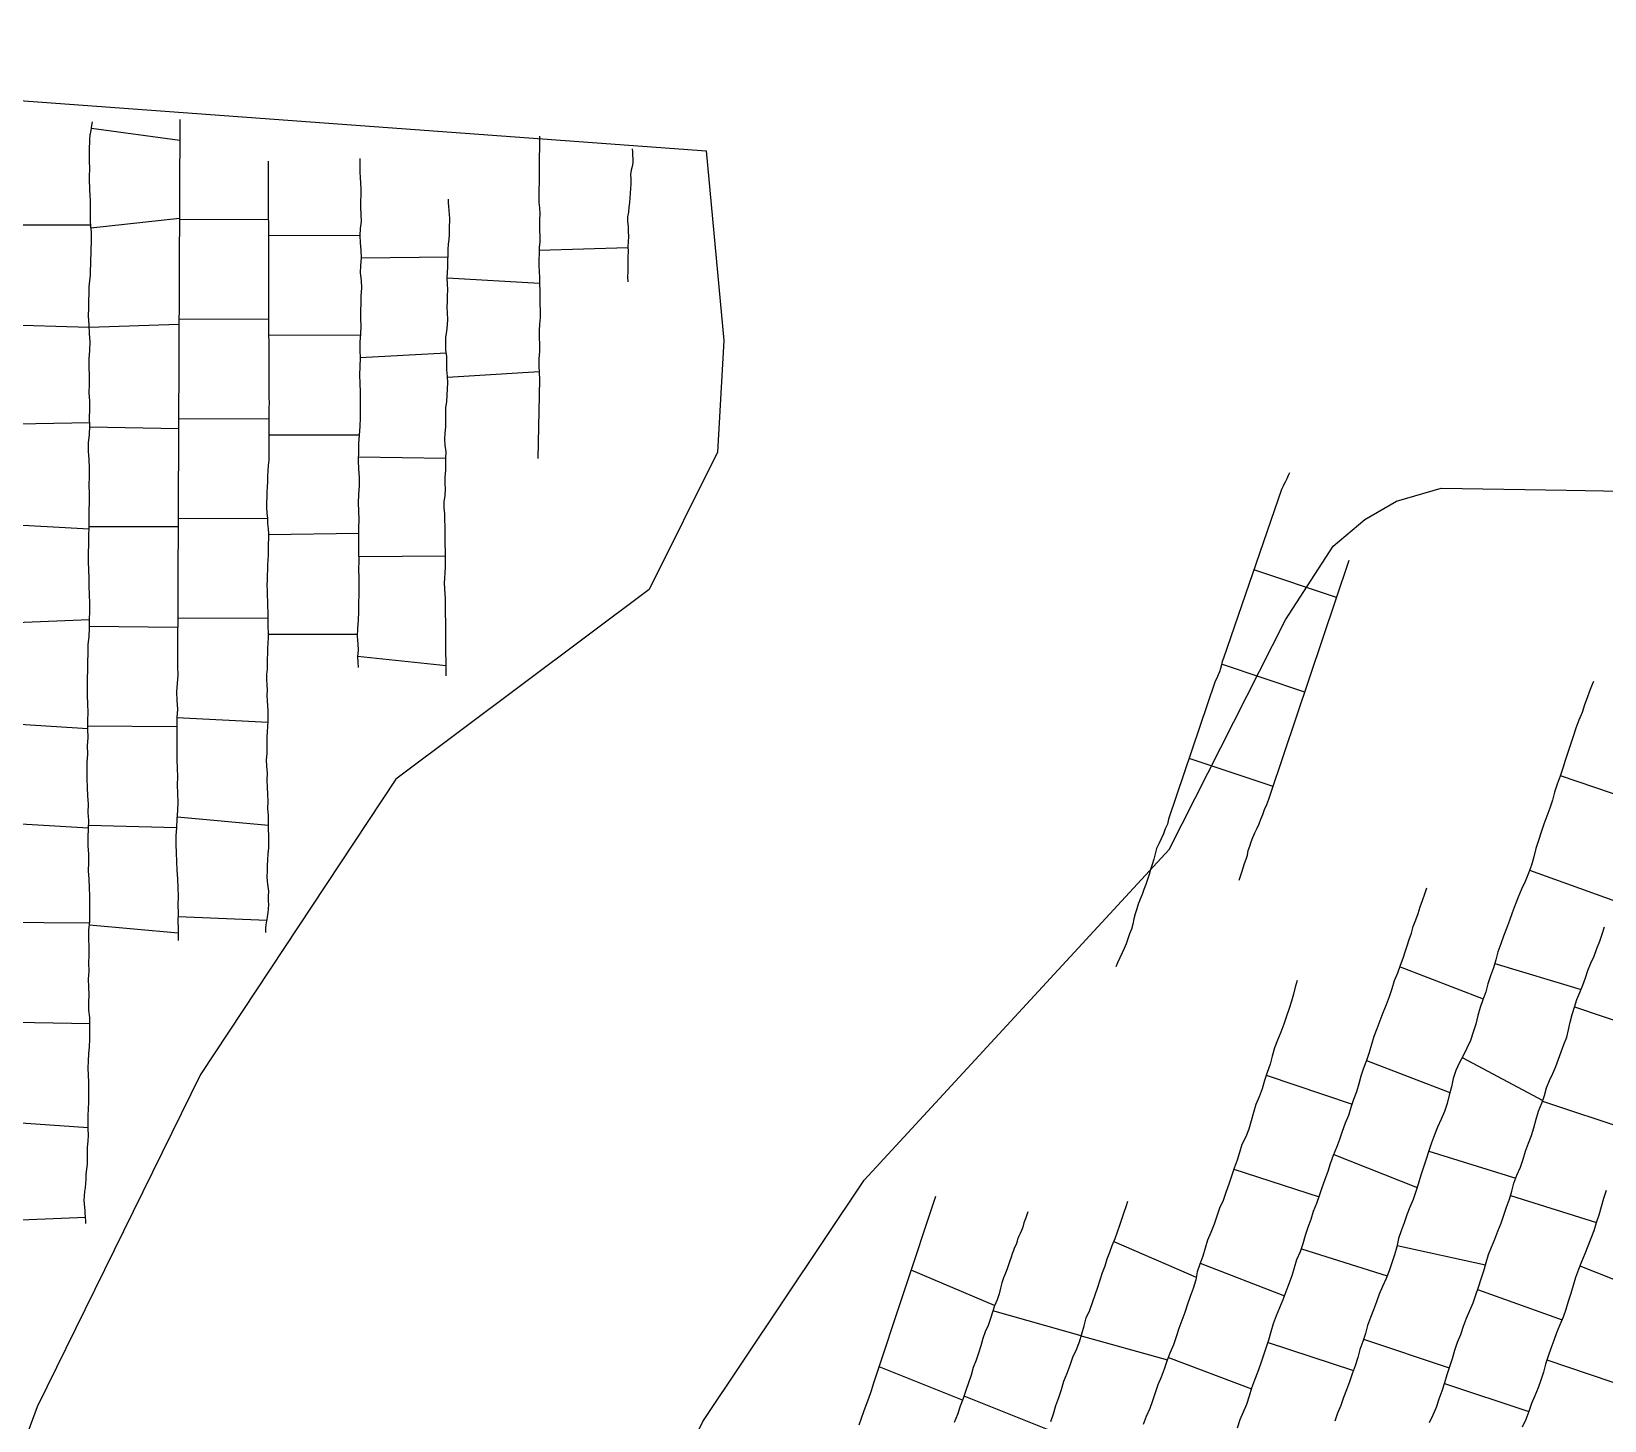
# Model space of a CAD drawing. Extents: x 703186 to 703989, y 1560402 to 1561368.
# Drawn here: x 703493.7 to 703572.6, y 1560861.4 to 1560931.1 of the extents above; entities that cross this region are included whole.
import ezdxf

# ---------------------------------------------------------------- set-up
doc = ezdxf.new("R2010")
doc.units = 0
for name, color, linetype in [('10124_2002_REAL', 30, 'Continuous'), ('AGROCAD PLL', 7, 'Continuous'), ('PANTE_2002', 7, 'Continuous')]:
    doc.layers.add(name, color=color, linetype=linetype)

msp = doc.modelspace()

# ---------------------------------------------------------------- linework, layer by layer
at = {"layer": '10124_2002_REAL'}
for points in [[(703496.4181, 1560871.3088), (703496.4141, 1560871.3847), (703496.411, 1560871.4706), (703496.4071, 1560871.5656), (703496.3999, 1560871.6734), (703496.3826, 1560871.7975), (703496.3774, 1560871.9524), (703496.3667, 1560872.1163), (703496.3512, 1560872.2879), (703496.334, 1560872.4691), (703496.3515, 1560872.6722), (703496.3706, 1560872.9043), (703496.3969, 1560873.1111), (703496.4181, 1560873.3149), (703496.433, 1560873.5432), (703496.4399, 1560873.7775), (703496.4669, 1560874.0231), (703496.4985, 1560874.277), (703496.5061, 1560874.5525), (703496.5054, 1560874.8347), (703496.5072, 1560875.1293), (703496.5387, 1560875.4335), (703496.5538, 1560875.7314), (703496.5379, 1560876.0531), (703496.5376, 1560876.3829), (703496.5384, 1560876.7197), (703496.556, 1560877.0515), (703496.5678, 1560877.3892), (703496.5609, 1560877.726), (703496.5707, 1560878.0625), (703496.5582, 1560878.4004), (703496.5483, 1560878.7443), (703496.5395, 1560879.1036), (703496.5507, 1560879.4576), (703496.5617, 1560879.8151), (703496.5947, 1560880.1719), (703496.6216, 1560880.5319), (703496.6187, 1560880.8944), (703496.6115, 1560881.2496), (703496.6085, 1560881.6353), (703496.5706, 1560882.0144), (703496.571, 1560882.3941), (703496.5763, 1560882.7766), (703496.5642, 1560883.1664), (703496.556, 1560883.562), (703496.5779, 1560883.9596), (703496.5675, 1560884.3625), (703496.591, 1560884.7629), (703496.5835, 1560885.1712), (703496.5634, 1560885.5948), (703496.5722, 1560886.0193), (703496.6103, 1560886.4485), (703496.616, 1560886.8793), (703496.612, 1560887.2941), (703496.6227, 1560887.7253), (703496.5964, 1560888.1601), (703496.5765, 1560888.573), (703496.5513, 1560888.9976), (703496.5725, 1560889.4137), (703496.571, 1560889.8234), (703496.5306, 1560890.2557), (703496.5405, 1560890.6815), (703496.5491, 1560891.1019), (703496.5595, 1560891.523), (703496.5401, 1560891.9223), (703496.5433, 1560892.346), (703496.5128, 1560892.753), (703496.4916, 1560893.1714), (703496.4904, 1560893.6054), (703496.4891, 1560894.0228), (703496.4834, 1560894.4257), (703496.5105, 1560894.8456), (703496.5049, 1560895.2634), (703496.5254, 1560895.6849), (703496.5169, 1560896.1029), (703496.52, 1560896.534), (703496.5368, 1560896.9415), (703496.5215, 1560897.3647), (703496.4975, 1560897.7885), (703496.4945, 1560898.2113), (703496.497, 1560898.6383), (703496.5194, 1560899.0573), (703496.5167, 1560899.4853), (703496.5267, 1560899.9021), (703496.5356, 1560900.3271), (703496.5757, 1560900.7445), (703496.597, 1560901.1687), (703496.6022, 1560901.583), (703496.6101, 1560902.0158), (703496.6109, 1560902.4261), (703496.5937, 1560902.8515), (703496.5817, 1560903.2683), (703496.5843, 1560903.6841), (703496.5675, 1560904.1004), (703496.5514, 1560904.5201), (703496.5415, 1560904.9534), (703496.5701, 1560905.3717), (703496.5731, 1560905.8009), (703496.5763, 1560906.2295), (703496.5762, 1560906.6447), (703496.5898, 1560907.0638), (703496.5946, 1560907.4964), (703496.5985, 1560907.9283), (703496.5886, 1560908.3452), (703496.5932, 1560908.7682), (703496.5929, 1560909.206), (703496.5768, 1560909.6218), (703496.5516, 1560910.0398), (703496.5572, 1560910.4651), (703496.6015, 1560910.8815), (703496.6087, 1560911.2973), (703496.6071, 1560911.7258), (703496.6114, 1560912.1328), (703496.6172, 1560912.5559), (703496.5892, 1560912.9779), (703496.5935, 1560913.4146), (703496.6039, 1560913.8398), (703496.5852, 1560914.2579), (703496.5752, 1560914.6722), (703496.6162, 1560915.1012), (703496.6352, 1560915.5235), (703496.5991, 1560915.9551), (703496.5844, 1560916.3875), (703496.5571, 1560916.8263), (703496.5595, 1560917.2307), (703496.5606, 1560917.607), (703496.5755, 1560917.9553), (703496.5878, 1560918.282), (703496.6143, 1560918.5976), (703496.6431, 1560918.8807), (703496.6503, 1560919.1447), (703496.6733, 1560919.4002), (703496.6719, 1560919.6622), (703496.6749, 1560919.9372), (703496.6874, 1560920.2101), (703496.7014, 1560920.4896), (703496.7024, 1560920.7564), (703496.6951, 1560921.0306), (703496.6637, 1560921.3155), (703496.6533, 1560921.5928), (703496.6516, 1560921.8577), (703496.6489, 1560922.1272), (703496.6527, 1560922.377), (703496.6417, 1560922.6202), (703496.6349, 1560922.8903), (703496.6192, 1560923.1365), (703496.6154, 1560923.339), (703496.6063, 1560923.527), (703496.5912, 1560923.7193), (703496.6069, 1560923.9228), (703496.6129, 1560924.1283), (703496.616, 1560924.3201), (703496.6005, 1560924.5156), (703496.6057, 1560924.7079), (703496.6054, 1560924.9146), (703496.5995, 1560925.1129), (703496.6077, 1560925.3126), (703496.613, 1560925.5042), (703496.622, 1560925.6932), (703496.639, 1560925.8967), (703496.6828, 1560926.1324), (703496.715, 1560926.374), (703496.7417, 1560926.5609)], [(703501.1281, 1560926.6904), (703501.0048, 1560899.2513), (703501.0235, 1560898.8156), (703500.9952, 1560898.3897), (703500.9675, 1560897.9685), (703500.9857, 1560897.5396), (703501.0055, 1560897.1124), (703500.9828, 1560896.6792), (703500.9733, 1560896.2578), (703500.9711, 1560895.8248), (703500.983, 1560895.4068), (703500.9765, 1560894.9869), (703500.9785, 1560894.5575), (703500.9991, 1560894.1384), (703501.0086, 1560893.7173), (703500.9912, 1560893.3029), (703501.0203, 1560892.8747), (703501.0288, 1560892.4418), (703501.0199, 1560892.0176), (703500.9816, 1560891.5893), (703500.9574, 1560891.17), (703500.9229, 1560890.748), (703500.9295, 1560890.3141), (703500.9402, 1560889.8923), (703500.9643, 1560889.4647), (703500.9842, 1560889.0258), (703501.0132, 1560888.5879), (703501.0347, 1560888.1466), (703501.0379, 1560887.7083), (703501.0368, 1560887.287), (703501.0444, 1560886.8699), (703501.0272, 1560886.4661), (703501.0435, 1560886.1153), (703501.039, 1560885.7959), (703501.0401, 1560885.4957)], [(703519.1579, 1560925.8429), (703519.1366, 1560922.5221), (703519.1706, 1560922.2525), (703519.1867, 1560921.9587), (703519.172, 1560921.6682), (703519.167, 1560921.39), (703519.1689, 1560921.1139), (703519.184, 1560920.8327), (703519.1777, 1560920.5434), (703519.1546, 1560920.2581), (703519.1408, 1560919.9589), (703519.1344, 1560919.6562), (703519.137, 1560919.3537), (703519.1421, 1560919.0547), (703519.1578, 1560918.7516), (703519.173, 1560918.4311), (703519.1758, 1560918.103), (703519.1748, 1560917.7741), (703519.1757, 1560917.4415), (703519.1906, 1560917.0928), (703519.203, 1560916.7545), (703519.1598, 1560916.4187), (703519.1439, 1560916.0922), (703519.15, 1560915.7571), (703519.159, 1560915.4032), (703519.1625, 1560915.0395), (703519.1353, 1560914.6861), (703519.1287, 1560914.3351), (703519.1441, 1560913.9897), (703519.1692, 1560913.6457), (703519.0795, 1560909.6864)], [(703523.8113, 1560925.2158), (703523.8252, 1560925.0638), (703523.8245, 1560924.8987), (703523.8371, 1560924.7109), (703523.8392, 1560924.513), (703523.8066, 1560924.3253), (703523.7658, 1560924.1385), (703523.7359, 1560923.9272), (703523.7408, 1560923.6986), (703523.7409, 1560923.4629), (703523.7214, 1560923.2298), (703523.7085, 1560922.9921), (703523.6907, 1560922.7613), (703523.6771, 1560922.5268), (703523.6521, 1560922.2817), (703523.6217, 1560922.0382), (703523.5765, 1560921.7996), (703523.576, 1560921.5616), (703523.6189, 1560921.3176), (703523.6164, 1560921.065), (703523.627, 1560920.8089), (703523.6173, 1560920.5525), (703523.5968, 1560920.3063), (703523.6045, 1560920.054), (703523.5984, 1560919.7992), (703523.5887, 1560919.5467), (703523.5935, 1560919.2965), (703523.5929, 1560919.0494), (703523.5767, 1560918.8021), (703523.5932, 1560918.5475)], [(703505.4375, 1560885.9023), (703505.434, 1560885.9488), (703505.4364, 1560885.9902), (703505.437, 1560886.0531), (703505.4402, 1560886.1466), (703505.4506, 1560886.2785), (703505.4795, 1560886.4086), (703505.5039, 1560886.5418), (703505.5318, 1560886.7017), (703505.559, 1560886.8866), (703505.5758, 1560887.0854), (703505.587, 1560887.2833), (703505.5834, 1560887.4935), (703505.582, 1560887.7236), (703505.5864, 1560887.9718), (703505.5638, 1560888.2124), (703505.5332, 1560888.4575), (703505.5141, 1560888.712), (703505.5254, 1560888.9837), (703505.5334, 1560889.2676), (703505.5419, 1560889.553), (703505.5658, 1560889.852), (703505.5848, 1560890.1548), (703505.5906, 1560890.474), (703505.5849, 1560890.775), (703505.5677, 1560891.0829), (703505.5763, 1560891.4238), (703505.5673, 1560891.7692), (703505.5466, 1560892.115), (703505.552, 1560892.4762), (703505.5383, 1560892.8359), (703505.5326, 1560893.19), (703505.5147, 1560893.5494), (703505.5173, 1560893.8996), (703505.4885, 1560894.2487), (703505.4708, 1560894.5719), (703505.5034, 1560894.8809), (703505.5044, 1560895.1926), (703505.5054, 1560895.4744), (703505.5058, 1560895.7194), (703505.5282, 1560895.9645), (703505.5468, 1560896.2366), (703505.5587, 1560896.506), (703505.564, 1560896.762), (703505.5563, 1560897.0203), (703505.5449, 1560897.276), (703505.5211, 1560897.5305), (703505.5068, 1560897.7983), (703505.517, 1560898.0667), (703505.5147, 1560898.3306), (703505.4923, 1560898.5891), (703505.4907, 1560898.8506), (703505.5206, 1560899.1145), (703505.5233, 1560899.3788), (703505.5285, 1560899.6367), (703505.5494, 1560899.8896), (703505.5502, 1560900.1554), (703505.554, 1560900.4205), (703505.5686, 1560900.6864), (703505.5687, 1560900.9545), (703505.5546, 1560901.2191), (703505.5584, 1560901.4778), (703505.5649, 1560901.7391), (703505.5546, 1560901.994), (703505.55, 1560902.2592), (703505.5424, 1560902.5278), (703505.5278, 1560902.7931), (703505.5182, 1560903.0583), (703505.5101, 1560903.3259), (703505.5326, 1560903.5798), (703505.5313, 1560903.8297), (703505.5458, 1560904.0894), (703505.5486, 1560904.3397), (703505.5521, 1560904.5831), (703505.5723, 1560904.853), (703505.5806, 1560905.1245), (703505.5776, 1560905.3902), (703505.5931, 1560905.6466), (703505.5897, 1560905.8927), (703505.5689, 1560906.1453), (703505.5437, 1560906.4162), (703505.5367, 1560906.6777), (703505.5138, 1560906.9425), (703505.4873, 1560907.2127), (703505.4889, 1560907.4846), (703505.5017, 1560907.7359), (703505.5077, 1560907.9928), (703505.5313, 1560908.2548), (703505.543, 1560908.5166), (703505.5442, 1560908.7855), (703505.5596, 1560909.0627), (703505.5789, 1560909.3268), (703505.6017, 1560909.5951), (703505.61, 1560909.8544), (703505.6064, 1560910.1223), (703505.6103, 1560910.3693), (703505.6043, 1560910.6337), (703505.6043, 1560910.8951), (703505.6091, 1560911.1642), (703505.6153, 1560911.4193), (703505.6134, 1560911.673), (703505.6015, 1560911.9366), (703505.6044, 1560912.2114), (703505.6185, 1560912.4787), (703505.6102, 1560912.7381), (703505.5677, 1560924.6012)], [(703510.1501, 1560924.7336), (703510.1592, 1560924.5549), (703510.15, 1560924.3001), (703510.155, 1560924.0409), (703510.1767, 1560923.773), (703510.1931, 1560923.4865), (703510.2054, 1560923.1983), (703510.2001, 1560922.8944), (703510.1819, 1560922.5821), (703510.1947, 1560922.2618), (703510.2086, 1560921.9194), (703510.2142, 1560921.5693), (703510.1798, 1560921.218), (703510.1495, 1560920.8573), (703510.1666, 1560920.4977), (703510.2125, 1560920.1228), (703510.2165, 1560919.7402), (703510.1845, 1560919.3674), (703510.1684, 1560918.9922), (703510.2234, 1560918.608), (703510.2344, 1560918.2231), (703510.2053, 1560917.8428), (703510.203, 1560917.4654), (703510.1921, 1560917.094), (703510.1868, 1560916.7087), (703510.2043, 1560916.3179), (703510.1964, 1560915.9268), (703510.1584, 1560915.5211), (703510.1581, 1560915.1191), (703510.1788, 1560914.7097), (703510.1609, 1560914.2988), (703510.1441, 1560913.8796), (703510.1617, 1560913.4446), (703510.178, 1560913.017), (703510.1747, 1560912.592), (703510.177, 1560912.1473), (703510.18, 1560911.722), (703510.1601, 1560911.2861), (703510.1258, 1560910.8568), (703510.089, 1560910.4394), (703510.0834, 1560910.0113), (703510.0781, 1560909.5819), (703510.0814, 1560909.1532), (703510.1161, 1560908.7283), (703510.1154, 1560908.3138), (703510.0921, 1560907.872), (703510.0716, 1560907.4508), (703510.0813, 1560907.0432), (703510.1019, 1560906.6267), (703510.0935, 1560906.2073), (703510.09, 1560905.7965), (703510.0957, 1560905.3779), (703510.096, 1560904.967), (703510.0987, 1560904.5391), (703510.0967, 1560904.1157), (703510.1097, 1560903.6928), (703510.0999, 1560903.2802), (703510.097, 1560902.8577), (703510.089, 1560902.4176), (703510.0855, 1560901.9952), (703510.0712, 1560901.5708), (703510.0357, 1560901.1465), (703510.0196, 1560900.7552), (703510.0598, 1560900.3853), (703510.0761, 1560900.0586), (703510.0433, 1560899.7531), (703510.0578, 1560899.465), (703510.0654, 1560899.1981)], [(703514.4877, 1560898.7714), (703514.4515, 1560902.6445), (703514.4417, 1560902.8898), (703514.4171, 1560903.1466), (703514.4076, 1560903.4174), (703514.4165, 1560903.6797), (703514.4293, 1560903.9427), (703514.4442, 1560904.2209), (703514.4454, 1560904.5103), (703514.4509, 1560904.7895), (703514.4489, 1560905.0695), (703514.4403, 1560905.3466), (703514.435, 1560905.64), (703514.4375, 1560905.9505), (703514.4329, 1560906.2809), (703514.4217, 1560906.584), (703514.4105, 1560906.8952), (703514.3899, 1560907.2001), (703514.3916, 1560907.4996), (703514.4309, 1560907.8214), (703514.4498, 1560908.1322), (703514.4398, 1560908.4393), (703514.4412, 1560908.7582), (703514.4666, 1560909.0695), (703514.467, 1560909.3874), (703514.4754, 1560909.6945), (703514.4809, 1560910.0153), (703514.4412, 1560910.344), (703514.4162, 1560910.6428), (703514.4366, 1560910.946), (703514.471, 1560911.2642), (703514.4744, 1560911.5734), (703514.4642, 1560911.8923), (703514.4728, 1560912.2242), (703514.511, 1560912.5358), (703514.5355, 1560912.8525), (703514.555, 1560913.1767), (703514.5633, 1560913.4899), (703514.544, 1560913.7977), (703514.5196, 1560914.1316), (703514.5139, 1560914.465), (703514.5142, 1560914.795), (703514.4748, 1560915.1178), (703514.4597, 1560915.4406), (703514.4742, 1560915.756), (703514.525, 1560916.0741), (703514.5445, 1560916.3814), (703514.5728, 1560916.6741), (703514.5472, 1560916.9659), (703514.5339, 1560917.2622), (703514.5432, 1560917.5533), (703514.5454, 1560917.8371), (703514.563, 1560918.1328), (703514.5472, 1560918.4322), (703514.5377, 1560918.7202), (703514.5537, 1560919.0066), (703514.5678, 1560919.2949), (703514.5754, 1560919.5889), (703514.5904, 1560919.8928), (703514.5848, 1560920.167), (703514.5962, 1560920.4264), (703514.6323, 1560920.6619), (703514.6493, 1560920.9113), (703514.6497, 1560921.1582), (703514.6533, 1560921.3627), (703514.6607, 1560921.5458), (703514.6635, 1560921.7243), (703514.6484, 1560921.9103), (703514.6282, 1560922.1132), (703514.6131, 1560922.3238), (703514.6079, 1560922.5105), (703514.6047, 1560922.6815)], [(703556.7688, 1560908.9526), (703556.7376, 1560908.8948), (703556.709, 1560908.82), (703556.6765, 1560908.7505), (703556.6428, 1560908.6665), (703556.6003, 1560908.5927), (703556.5621, 1560908.4913), (703556.4965, 1560908.3773), (703556.443, 1560908.2524), (703556.378, 1560908.1167), (703553.4639, 1560899.6566), (703553.3985, 1560899.5002), (703553.3574, 1560899.3229), (703553.3089, 1560899.1507), (703553.2583, 1560898.9814), (703553.1987, 1560898.8256), (703553.1266, 1560898.6671), (703553.0547, 1560898.5026), (703550.7122, 1560891.5853), (703550.6524, 1560891.3415), (703550.5375, 1560891.1067), (703550.4513, 1560890.8509), (703550.3379, 1560890.6024), (703550.2178, 1560890.3488), (703550.1075, 1560890.1077), (703550.0411, 1560889.8483), (703549.9736, 1560889.5858), (703549.8956, 1560889.3212), (703549.7979, 1560889.0644), (703549.732, 1560888.8114), (703549.6455, 1560888.5666), (703549.5652, 1560888.3104), (703549.4771, 1560888.0545), (703549.3874, 1560887.8145), (703549.2804, 1560887.5716), (703549.19, 1560887.329), (703549.1189, 1560887.084), (703549.0428, 1560886.8382), (703548.9615, 1560886.5831), (703548.9115, 1560886.3253), (703548.8554, 1560886.0746), (703548.7575, 1560885.8314), (703548.6653, 1560885.5789), (703548.5866, 1560885.3308), (703548.4771, 1560885.0951), (703548.3756, 1560884.8787), (703548.2671, 1560884.63), (703548.1497, 1560884.387), (703548.0647, 1560884.1731)], [(703554.2518, 1560888.5304), (703554.3107, 1560888.7237), (703554.3784, 1560888.932), (703554.444, 1560889.1411), (703554.5139, 1560889.3677), (703554.5932, 1560889.583), (703554.6646, 1560889.788), (703554.7064, 1560890.0143), (703554.7859, 1560890.2363), (703554.8534, 1560890.4469), (703554.9404, 1560890.6752), (703555.0328, 1560890.9071), (703555.1529, 1560891.1313), (703555.2514, 1560891.3571), (703555.3323, 1560891.5932), (703555.4351, 1560891.8293), (703555.5285, 1560892.0667), (703555.6353, 1560892.3183), (703555.7395, 1560892.5824), (703555.8292, 1560892.847), (703559.7608, 1560904.5779)], [(703572.0143, 1560898.4903), (703571.9456, 1560898.3371), (703571.8138, 1560898.0122), (703571.694, 1560897.6781), (703571.5748, 1560897.3157), (703571.4437, 1560896.9346), (703571.2756, 1560896.5455), (703571.1244, 1560896.1481), (703571.0025, 1560895.7387), (703570.8585, 1560895.3321), (703570.7362, 1560894.9353), (703570.6014, 1560894.535), (703570.4778, 1560894.1433), (703570.3419, 1560893.744), (703570.2026, 1560893.3411), (703570.0668, 1560892.9462), (703569.9621, 1560892.5379), (703569.8343, 1560892.1367), (703569.6782, 1560891.7392), (703569.5331, 1560891.3357), (703569.3994, 1560890.9298), (703569.2523, 1560890.5219), (703569.1345, 1560890.1081), (703569.0279, 1560889.6912), (703568.9017, 1560889.2826), (703568.7548, 1560888.8728), (703568.5924, 1560888.4689), (703568.4118, 1560888.0798), (703568.2383, 1560887.6824), (703568.0931, 1560887.2937), (703567.9386, 1560886.8919), (703567.803, 1560886.4966), (703567.6575, 1560886.109), (703567.5076, 1560885.7177), (703567.3647, 1560885.33), (703567.2242, 1560884.9368), (703567.1264, 1560884.5336), (703567.0056, 1560884.13), (703566.853, 1560883.7313), (703566.721, 1560883.3272), (703566.6125, 1560882.9236), (703566.4662, 1560882.5193), (703566.3327, 1560882.1421), (703566.2113, 1560881.7317), (703566.121, 1560881.3076), (703565.9776, 1560880.898), (703565.8489, 1560880.4869), (703565.6697, 1560880.0981), (703565.4846, 1560879.723), (703565.2859, 1560879.3526), (703565.1162, 1560878.9791), (703564.9751, 1560878.5809), (703564.8931, 1560878.1631), (703564.7849, 1560877.7448), (703564.687, 1560877.3288), (703564.5411, 1560876.9281), (703564.3712, 1560876.5341), (703564.1914, 1560876.1445), (703564.0462, 1560875.7508), (703563.8914, 1560875.3474), (703563.7617, 1560874.9427), (703563.6332, 1560874.5298), (703563.4946, 1560874.1283), (703563.3667, 1560873.7284), (703563.2415, 1560873.3212), (703563.1137, 1560872.9159), (703562.971, 1560872.516), (703562.8145, 1560872.1246), (703562.6587, 1560871.7335), (703562.5265, 1560871.3342), (703562.3715, 1560870.9422), (703562.2475, 1560870.548), (703562.1565, 1560870.1308), (703562.0324, 1560869.7269), (703561.913, 1560869.3307), (703561.7791, 1560868.9339), (703561.6198, 1560868.5493), (703561.4454, 1560868.151), (703561.2661, 1560867.7661), (703561.13, 1560867.3745), (703560.9931, 1560866.9713), (703560.8318, 1560866.5895), (703560.6796, 1560866.1909), (703560.5767, 1560865.7839), (703560.4432, 1560865.3825), (703560.3068, 1560864.9772), (703560.1926, 1560864.5826), (703560.0609, 1560864.1691), (703559.9172, 1560863.7686), (703559.7796, 1560863.369), (703559.637, 1560862.9674), (703559.4897, 1560862.5762), (703559.3481, 1560862.1831), (703559.1873, 1560861.7909), (703559.0509, 1560861.3872)], [(703554.1626, 1560861.0541), (703554.3046, 1560861.4738), (703554.4674, 1560861.8622), (703554.6426, 1560862.2462), (703554.7632, 1560862.6606), (703554.88, 1560863.0683), (703555.0437, 1560863.4614), (703555.1897, 1560863.8498), (703555.3285, 1560864.259), (703555.4739, 1560864.6672), (703555.612, 1560865.0639), (703555.7439, 1560865.4689), (703555.8601, 1560865.8834), (703555.9726, 1560866.2879), (703556.1301, 1560866.6829), (703556.2969, 1560867.092), (703556.4504, 1560867.4876), (703556.5988, 1560867.8956), (703556.7539, 1560868.2962), (703556.8998, 1560868.6937), (703557.0184, 1560869.1022), (703557.1491, 1560869.5062), (703557.3294, 1560869.8992), (703557.4584, 1560870.307), (703557.5761, 1560870.7149), (703557.7065, 1560871.1229), (703557.8532, 1560871.5176), (703557.9834, 1560871.9194), (703558.1454, 1560872.3231), (703558.285, 1560872.7117), (703558.4157, 1560873.1187), (703558.5587, 1560873.5299), (703558.7048, 1560873.9272), (703558.8298, 1560874.318), (703558.9849, 1560874.7297), (703559.1465, 1560875.1401), (703559.2989, 1560875.535), (703559.4259, 1560875.9384), (703559.5893, 1560876.3472), (703559.749, 1560876.7479), (703559.8736, 1560877.1488), (703560.0077, 1560877.5362), (703560.1453, 1560877.9295), (703560.2619, 1560878.3263), (703560.3709, 1560878.7172), (703560.4962, 1560879.1135), (703560.6456, 1560879.5013), (703560.782, 1560879.9), (703560.9049, 1560880.3084), (703561.024, 1560880.7064), (703561.1783, 1560881.0954), (703561.3283, 1560881.482), (703561.471, 1560881.8876), (703561.6337, 1560882.2899), (703561.7832, 1560882.6906), (703561.9193, 1560883.0915), (703562.0469, 1560883.4982), (703562.1985, 1560883.882), (703562.3463, 1560884.2641), (703562.4721, 1560884.6189), (703562.5723, 1560884.9367), (703562.6781, 1560885.2376), (703562.7806, 1560885.5547), (703562.8889, 1560885.8773), (703562.9807, 1560886.2106), (703563.1055, 1560886.5339), (703563.2229, 1560886.8627), (703563.3281, 1560887.1952), (703563.4509, 1560887.5146), (703563.5611, 1560887.85), (703563.6671, 1560888.1352)], [(703563.7946, 1560861.324), (703563.9791, 1560861.7042), (703564.1372, 1560862.0945), (703564.2709, 1560862.5057), (703564.422, 1560862.9104), (703564.562, 1560863.3268), (703564.6798, 1560863.7336), (703564.8071, 1560864.1393), (703564.944, 1560864.5381), (703565.0693, 1560864.9457), (703565.2004, 1560865.3517), (703565.37, 1560865.7462), (703565.5042, 1560866.1512), (703565.6562, 1560866.5604), (703565.813, 1560866.9478), (703565.9769, 1560867.326), (703566.1108, 1560867.725), (703566.2518, 1560868.1179), (703566.3915, 1560868.5264), (703566.5124, 1560868.9364), (703566.6379, 1560869.3438), (703566.7588, 1560869.7506), (703566.8995, 1560870.1265), (703567.0627, 1560870.5184), (703567.2251, 1560870.9147), (703567.3857, 1560871.3163), (703567.5234, 1560871.7212), (703567.6602, 1560872.118), (703567.7976, 1560872.5249), (703567.9254, 1560872.9276), (703568.022, 1560873.3335), (703568.177, 1560873.7356), (703568.3518, 1560874.1315), (703568.486, 1560874.5259), (703568.6147, 1560874.9263), (703568.7584, 1560875.3376), (703568.9024, 1560875.7255), (703569.0301, 1560876.111), (703569.1448, 1560876.5312), (703569.2668, 1560876.9348), (703569.426, 1560877.3349), (703569.5556, 1560877.7247), (703569.6541, 1560878.1094), (703569.8052, 1560878.4748), (703569.9791, 1560878.8248), (703570.1239, 1560879.1786), (703570.2553, 1560879.5473), (703570.3933, 1560879.9134), (703570.5306, 1560880.2834), (703570.6777, 1560880.6485), (703570.7634, 1560881.0208), (703570.852, 1560881.4073), (703570.951, 1560881.7845), (703571.0576, 1560882.1623), (703571.1856, 1560882.5429), (703571.3322, 1560882.8984), (703571.4753, 1560883.2565), (703571.6136, 1560883.6309), (703571.738, 1560884.0016), (703571.8849, 1560884.3675), (703572.051, 1560884.7233), (703572.1871, 1560885.0962), (703572.3347, 1560885.4608), (703572.4557, 1560885.8172), (703572.5746, 1560886.1949)], [(703557.1622, 1560883.4889), (703557.0601, 1560883.1646), (703556.967, 1560882.8135), (703556.8769, 1560882.4545), (703556.7633, 1560882.0878), (703556.6272, 1560881.7022), (703556.4914, 1560881.305), (703556.3386, 1560880.9015), (703556.1791, 1560880.5097), (703556.0252, 1560880.1106), (703555.9116, 1560879.7023), (703555.7961, 1560879.2935), (703555.6516, 1560878.8802), (703555.5173, 1560878.4818), (703555.401, 1560878.0656), (703555.2467, 1560877.6612), (703555.0901, 1560877.2726), (703554.9639, 1560876.873), (703554.8555, 1560876.4601), (703554.7329, 1560876.041), (703554.5763, 1560875.652), (703554.3851, 1560875.2757), (703554.2733, 1560874.8669), (703554.1509, 1560874.4743), (703554.0003, 1560874.0816), (703553.87, 1560873.679), (703553.7363, 1560873.2716), (703553.5857, 1560872.8611), (703553.4508, 1560872.4641), (703553.2708, 1560872.0692), (703553.1333, 1560871.6679), (703552.9969, 1560871.2654), (703552.8367, 1560870.8572), (703552.6682, 1560870.4692), (703552.5441, 1560870.0676), (703552.4279, 1560869.6687), (703552.2733, 1560869.273), (703552.1419, 1560868.8884), (703552.0812, 1560868.4724), (703551.9454, 1560868.0526), (703551.787, 1560867.6518), (703551.66, 1560867.2556), (703551.5194, 1560866.8418), (703551.3786, 1560866.438), (703551.2263, 1560866.036), (703551.0954, 1560865.6256), (703550.9576, 1560865.2126), (703550.7812, 1560864.8065), (703550.6282, 1560864.4022), (703550.4861, 1560864.0012), (703550.3349, 1560863.5993), (703550.1772, 1560863.2073), (703550.0449, 1560862.8081), (703549.9, 1560862.4171), (703549.7705, 1560862.0191), (703549.5834, 1560861.6222), (703549.4277, 1560861.2258)], [(703572.6496, 1560872.9615), (703572.5263, 1560872.5516), (703572.3978, 1560872.1404), (703572.2861, 1560871.7288), (703572.1594, 1560871.3344), (703572.0359, 1560870.9447), (703571.8867, 1560870.5559), (703571.7346, 1560870.1708), (703571.5798, 1560869.7814), (703571.4245, 1560869.3897), (703571.2691, 1560868.9987), (703571.1207, 1560868.6051), (703571.0033, 1560868.2002), (703570.8807, 1560867.796), (703570.7424, 1560867.3928), (703570.6231, 1560866.9913), (703570.501, 1560866.5999), (703570.3335, 1560866.2146), (703570.169, 1560865.8266), (703570.0356, 1560865.4389), (703569.8843, 1560865.0357), (703569.7448, 1560864.6483), (703569.6101, 1560864.2519), (703569.5038, 1560863.8508), (703569.3725, 1560863.4555), (703569.2427, 1560863.0556), (703569.0832, 1560862.6598), (703568.9133, 1560862.2715), (703568.7721, 1560861.8734), (703568.6222, 1560861.4816), (703568.4431, 1560861.0956)], [(703535.1982, 1560861.2026), (703535.3035, 1560861.535), (703535.422, 1560861.8705), (703535.5538, 1560862.1944), (703535.6719, 1560862.5524), (703535.8092, 1560862.9302), (703535.9299, 1560863.3176), (703539.0382, 1560872.6745)], [(703544.8002, 1560861.3667), (703544.9369, 1560861.7665), (703545.0575, 1560862.178), (703545.209, 1560862.5782), (703545.3475, 1560862.9858), (703545.4658, 1560863.3924), (703545.6245, 1560863.796), (703545.7724, 1560864.1933), (703545.9115, 1560864.5958), (703546.0909, 1560864.9859), (703546.2392, 1560865.3668), (703546.3552, 1560865.7787), (703546.4737, 1560866.1792), (703546.5812, 1560866.5787), (703546.7534, 1560866.9621), (703546.8976, 1560867.3499), (703547.0366, 1560867.7324), (703547.1615, 1560868.1136), (703547.2756, 1560868.4848), (703547.4023, 1560868.8464), (703547.5312, 1560869.1895), (703547.6249, 1560869.535), (703547.7616, 1560869.8726), (703547.8832, 1560870.2091), (703548.0301, 1560870.5489), (703548.1462, 1560870.8938), (703548.2669, 1560871.2282), (703548.3798, 1560871.5697), (703548.4842, 1560871.8771), (703548.5891, 1560872.1569), (703548.6677, 1560872.4197)], [(703543.6469, 1560871.8884), (703543.5504, 1560871.5824), (703543.4441, 1560871.3409), (703543.3969, 1560871.1301), (703543.3405, 1560870.9515), (703543.2667, 1560870.7984), (703543.2078, 1560870.6741), (703543.1688, 1560870.5795), (703543.1324, 1560870.5129), (703543.1096, 1560870.4191), (703543.0782, 1560870.3073), (703543.0293, 1560870.1863), (703542.9731, 1560870.074), (703542.9332, 1560869.9531), (703542.8734, 1560869.7897), (703542.8104, 1560869.6182), (703542.7533, 1560869.4294), (703542.685, 1560869.2329), (703542.6105, 1560869.0284), (703542.5332, 1560868.8107), (703542.4314, 1560868.5823), (703542.3565, 1560868.3297), (703542.2875, 1560868.0638), (703542.2152, 1560867.7722), (703542.1108, 1560867.4777), (703541.9805, 1560867.1713), (703541.8751, 1560866.861), (703541.7732, 1560866.5346), (703541.6551, 1560866.194), (703541.514, 1560865.8666), (703541.3877, 1560865.5322), (703541.2942, 1560865.1706), (703541.1751, 1560864.8053), (703541.0585, 1560864.4457), (703540.9179, 1560864.0787), (703540.8029, 1560863.7006), (703540.6775, 1560863.3168), (703540.5505, 1560862.9225), (703540.4164, 1560862.5351), (703540.2595, 1560862.1392), (703540.1213, 1560861.7325), (703539.9561, 1560861.3299)]]:
    msp.add_lwpolyline(points, dxfattribs=at)
at = {"layer": 'AGROCAD PLL', "color": 3, "true_color": 0x00ff00}
for points in [[(703496.6973, 1560926.2415), (703501.1234, 1560925.6516)], [(703496.6708, 1560921.2514), (703501.1059, 1560921.7402)], [(703501.1056, 1560921.6905), (703505.5782, 1560921.6704)], [(703523.5988, 1560920.2409), (703519.1475, 1560920.1051)], [(703492.127, 1560916.401), (703496.5884, 1560916.2705)], [(703496.5888, 1560916.2587), (703501.0819, 1560916.4114)], [(703501.0832, 1560916.6905), (703505.5961, 1560916.6702)], [(703492.0937, 1560911.4045), (703496.608, 1560911.4858)], [(703496.6081, 1560911.2644), (703501.0584, 1560911.1874)], [(703505.6043, 1560910.8585), (703510.1259, 1560910.8585)], [(703505.6043, 1560910.8585), (703510.126, 1560910.8585)], [(703492.0334, 1560906.4076), (703496.5757, 1560906.1534)], [(703496.5763, 1560906.2684), (703501.0363, 1560906.2694)], [(703501.0382, 1560906.6906), (703505.5369, 1560906.6704)], [(703501.0382, 1560906.6906), (703505.5373, 1560906.6704)], [(703505.5901, 1560905.867), (703510.0911, 1560905.9292)], [(703492.0646, 1560901.411), (703496.6027, 1560901.6095)], [(703501.0158, 1560901.6907), (703505.5632, 1560901.6702)], [(703505.5687, 1560900.8714), (703510.0243, 1560900.8697)], [(703510.0449, 1560899.7678), (703514.4828, 1560899.2914)], [(703492.0298, 1560896.4143), (703496.5171, 1560896.1273)], [(703496.5181, 1560896.2754), (703500.973, 1560896.2433)], [(703496.5181, 1560896.2754), (703500.9732, 1560896.2433)], [(703570.3534, 1560893.7778), (703574.6285, 1560892.3227)], [(703492.0226, 1560891.417), (703496.5504, 1560891.1558)], [(703496.5958, 1560886.2847), (703501.0403, 1560885.8901)], [(703501.0373, 1560886.7037), (703505.4987, 1560886.5137)], [(703562.3163, 1560884.1867), (703566.4859, 1560882.5738)], [(703567.0697, 1560884.3443), (703571.3929, 1560883.0503)], [(703560.6373, 1560879.4799), (703564.8172, 1560877.8696)], [(703558.997, 1560874.7604), (703563.1764, 1560873.1147)], [(703553.9814, 1560874.0232), (703558.2588, 1560872.6389)], [(703567.8581, 1560872.7155), (703572.1641, 1560871.3489)], [(703567.8581, 1560872.7155), (703572.164, 1560871.3489)], [(703491.9194, 1560871.4389), (703496.4028, 1560871.6301)], [(703547.9645, 1560870.3971), (703552.1011, 1560868.6088)], [(703547.9645, 1560870.3971), (703552.1011, 1560868.6088)], [(703557.372, 1560870.0339), (703561.6714, 1560868.6739)], [(703562.1722, 1560870.2026), (703566.6046, 1560869.2358)], [(703541.9862, 1560867.1847), (703537.8052, 1560868.9627)], [(703552.2924, 1560869.3219), (703556.5172, 1560867.6713)], [(703571.3405, 1560869.1783), (703575.5117, 1560867.5205)], [(703566.209, 1560867.9987), (703570.4478, 1560866.4775)], [(703546.3271, 1560865.679), (703550.6506, 1560864.4614)], [(703546.3271, 1560865.679), (703550.6506, 1560864.4614)], [(703555.6982, 1560865.3287), (703559.977, 1560863.9352)], [(703560.4838, 1560865.5046), (703564.7865, 1560864.0736)], [(703550.7002, 1560864.5924), (703554.8651, 1560863.0162)], [(703569.6827, 1560864.4655), (703573.9795, 1560863.0054)], [(703540.3835, 1560862.452), (703536.1939, 1560864.1123)], [(703544.644, 1560860.9759), (703540.456, 1560862.6494)], [(703564.5485, 1560863.2868), (703568.77, 1560861.8675)], [(703564.5485, 1560863.2868), (703568.7698, 1560861.8675)]]:
    msp.add_lwpolyline(points, dxfattribs=at)
at = {"layer": 'AGROCAD PLL', "color": 1, "true_color": 0xff0000}
for points in [[(703492.1104, 1560921.3976), (703496.6605, 1560921.4008)], [(703505.5811, 1560920.8575), (703510.1509, 1560920.8739)], [(703514.5388, 1560918.7395), (703519.1706, 1560918.4808)], [(703505.599, 1560915.8576), (703510.1915, 1560915.874)], [(703514.5468, 1560913.7524), (703519.1418, 1560914.0405)], [(703501.0607, 1560911.6906), (703505.6134, 1560911.6701)], [(703501.0607, 1560911.6906), (703505.6135, 1560911.6701)], [(703500.9836, 1560896.6943), (703505.5564, 1560896.4547)], [(703500.9913, 1560891.6981), (703505.5729, 1560891.2884)], [(703492.0006, 1560886.4204), (703496.605, 1560886.3892)], [(703571.06, 1560882.1694), (703575.3853, 1560880.7148)], [(703491.9909, 1560881.4262), (703496.6109, 1560881.3296)], [(703565.4357, 1560879.6318), (703569.4701, 1560877.4675)], [(703555.6052, 1560878.7424), (703559.9216, 1560877.2874)], [(703569.4626, 1560877.4449), (703573.7859, 1560876.0075)], [(703491.9539, 1560876.4339), (703496.5378, 1560876.1158)], [(703563.7605, 1560874.9388), (703568.1181, 1560873.5827)], [(703546.3271, 1560865.679), (703541.8973, 1560866.9265)]]:
    msp.add_lwpolyline(points, dxfattribs=at)
at = {"layer": 'AGROCAD PLL', "color": 5, "true_color": 0x0000ff}
for points in [[(703510.2165, 1560919.743), (703514.5853, 1560919.7887)], [(703510.1766, 1560914.7528), (703514.4927, 1560914.971)], [(703510.0803, 1560909.7578), (703514.4756, 1560909.7035)], [(703510.0803, 1560909.7578), (703514.4756, 1560909.7035)], [(703510.0973, 1560904.7611), (703514.4509, 1560904.7886)], [(703510.0973, 1560904.7611), (703514.4509, 1560904.7886)], [(703559.1327, 1560902.7037), (703554.9915, 1560904.0916)], [(703496.5983, 1560901.2708), (703501.0136, 1560901.2153)], [(703557.5438, 1560897.9629), (703553.3667, 1560899.3628)], [(703555.9549, 1560893.222), (703551.7444, 1560894.6332)], [(703496.5535, 1560891.2791), (703500.9574, 1560891.1704)], [(703496.5535, 1560891.2791), (703500.9574, 1560891.1704)], [(703568.8096, 1560889.0258), (703572.9877, 1560887.528)]]:
    msp.add_lwpolyline(points, dxfattribs=at)
at = {"layer": 'PANTE_2002'}
for points in [[(703445.8756, 1560931.0997), (703527.5263, 1560925.1196), (703528.4141, 1560915.5901), (703528.0988, 1560909.9929), (703524.6592, 1560903.1137), (703511.9591, 1560893.5887), (703502.1695, 1560878.772), (703493.9674, 1560862.1032), (703488.4112, 1560847.0219)], [(703541.4713, 1560741.087), (703534.8338, 1560747.3276), (703533.655, 1560749.3905), (703523.0717, 1560758.3863), (703517.5154, 1560761.0322), (703516.9948, 1560761.2159), (703499.8788, 1560769.1858), (703498.9263, 1560772.5196), (703498.6088, 1560777.2821), (703499.5613, 1560782.8384), (703508.61, 1560817.2872), (703521.4094, 1560849.1347), (703527.3626, 1560861.3717), (703535.4388, 1560873.4848), (703550.7431, 1560890.0637), (703556.5791, 1560901.5836), (703558.9603, 1560905.2878), (703560.5478, 1560906.6107), (703562.1353, 1560907.5367), (703564.3843, 1560908.1982), (703570.6623, 1560908.0871), (703575.3184, 1560908.0046)]]:
    msp.add_lwpolyline(points, dxfattribs=at)

doc.saveas('drawing.dxf')
